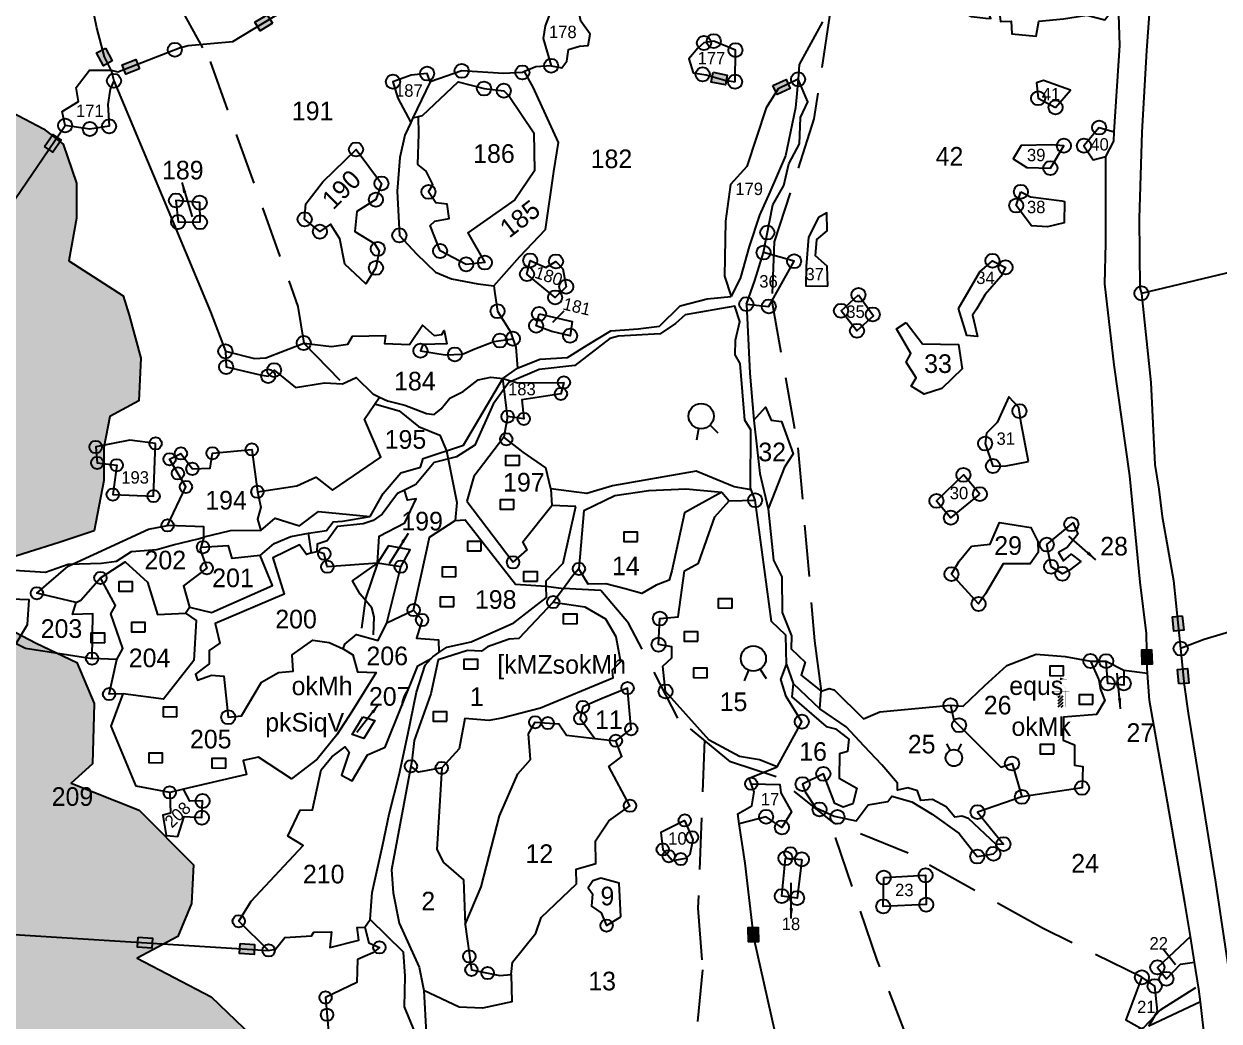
# Model space of a CAD drawing. Header units: metres. Extents: x 29 to 321478, y 17 to 1882049.
# Drawn here: x 172.9 to 288.4, y 229.6 to 325.9 of the extents above; entities that cross this region are included whole.
import ezdxf

# ---------------------------------------------------------------- set-up
doc = ezdxf.new("R2010")
doc.units = ezdxf.units.M
doc.header["$MEASUREMENT"] = 0
doc.linetypes.add('DASHED', pattern=[0.75, 0.5, -0.25])
for name, color, linetype in [('LINE_FOOTPATH', 1, 'DASHED'), ('LINE_WATER', 4, 'Continuous'), ('OFF', 1, 'Continuous'), ('OTHERS', 1, 'Continuous'), ('POLY_HATCH', 12, 'Continuous'), ('POLY_PARCEL', 6, 'Continuous'), ('POLY_ROAD', 30, 'Continuous'), ('POLY_WATER', 4, 'Continuous'), ('SYM_ARROW', 1, 'Continuous'), ('SYM_STONE', 1, 'Continuous'), ('SYM_WELL', 1, 'Continuous'), ('SYM_WORSHIP', 1, 'Continuous'), ('TEXT_MAPIN', 7, 'Continuous'), ('TEXT_PARCEL', 7, 'Continuous')]:
    doc.layers.add(name, color=color, linetype=linetype)
doc.styles.get("Standard").update_dxf_attribs({"font": 'arial.ttf'})
doc.styles.add('TEXT_MAP', font='KRDEV050.TTF')
doc.dimstyles.get("Standard").update_dxf_attribs({"dimtxt": 0.18, "dimasz": 0.18, "dimexe": 0.18, "dimexo": 0.0625, "dimgap": 0.09, "dimtad": 0, "dimtih": 1, "dimtoh": 1, "dimdec": 4, "dimzin": 0, "dimdsep": 46, "dimtxsty": 'Standard', "dimcen": 0.09, "dimadec": 0, "dimazin": 0, "dimtfac": 1, "dimtdec": 4, "dimtofl": 0, "dimtmove": 0, "dimatfit": 3, "dimfxl": 0, "dimtolj": 1, "dimtzin": 0, "dimarcsym": 0})

# ---------------------------------------------------------------- blocks, each defined once
blk = doc.blocks.new('MOTWELL')
for points in [[(-1.54, 2.96), (-0.8, 1.55)], [(1.54, 2.96), (0.8, 1.55)]]:
    blk.add_lwpolyline(points)
blk.add_circle((0, 0), 1.74)
blk = doc.blocks.new('OTHERS')
at = {"layer": 'OTHERS'}
blk.add_lwpolyline([(0.68, -0.43), (0.68, 0.49), (-0.65, 0.49), (-0.65, -0.41), (0.68, -0.43)], dxfattribs=at)
blk = doc.blocks.new('STONE')
blk.add_circle((0, 0), 0.851)
blk = doc.blocks.new('STONESQUAREFILLED')
blk.add_hatch(color=256).paths.add_polyline_path([(0.7, -0.48), (0.7, 0.48), (-0.7, 0.48), (-0.7, -0.48)])
blk.add_lwpolyline([(-0.7, 0.48), (0.7, 0.48), (0.7, -0.48), (-0.7, -0.48)], close=True)
blk = doc.blocks.new('TEMPLE')
at = {"linetype": 'Continuous'}
blk.add_hatch(color=256, dxfattribs=at).paths.add_polyline_path([(0.28, 5.69), (0.6, 5.75), (0.95, 5.71), (1.39, 5.73), (0.49, 5.85), (0.21, 6.01), (-0.14, 6.06), (-0.15, 5.55), (-0.09, 5.55)])
h = blk.add_hatch(dxfattribs=at)
h.set_pattern_fill('ANSI31', color=256, scale=3.6, style=0)
h.set_pattern_definition([(45, (-94.63405, -100.65248), (-0.318198, 0.318198), [])])
h.paths.add_polyline_path([(-0.51, 2.32), (-0.51, 0), (0.49, 0), (0.49, 2.32)])
at = {"linetype": 'Continuous', "const_width": 0.018}
for points in [[(-1.16, 3.28), (-1.16, 3.69), (-0.97, 4.22), (-0.63, 4.55), (-0.33, 4.73), (-0.16, 4.99), (0.05, 4.8), (0.46, 4.5), (0.69, 4.36), (0.88, 4.09), (1.02, 3.76), (1.06, 3.28)], [(-0.16, 4.99), (-0.14, 6.06), (0.21, 6.01), (0.49, 5.85), (1.39, 5.73), (0.95, 5.71), (0.6, 5.75), (0.28, 5.69), (-0.09, 5.55), (-0.15, 5.55)], [(-1.78, 3.28), (1.75, 3.28)], [(-1.16, 0), (-1.16, 3.28)], [(1.06, 0), (1.06, 3.28)], [(-1.78, 0), (1.78, 0)], [(-0.51, 0), (-0.51, 2.32), (0.49, 2.32), (0.49, 0)]]:
    blk.add_lwpolyline(points, dxfattribs=at)
blk = doc.blocks.new('TEXTARROW')
blk.add_leader([(0.04, -0.01), (8.68, -0.01)], dimstyle='Standard', override={"dimtxt": 2.5, "dimasz": 2.5, "dimexe": 1.25, "dimexo": 0.625, "dimgap": 0.625, "dimtad": 1, "dimtih": 0, "dimtoh": 0, "dimzin": 8, "dimcen": 2.5, "dimtofl": 1})
blk = doc.blocks.new('2341')
at = {"layer": 'POLY_HATCH'}
h = blk.add_hatch(dxfattribs=at)
h.set_pattern_fill('ZIGZAG', color=256, scale=0.5, style=0)
h.set_pattern_definition([(0, (0, 0), (1.5875, 1.5875), [1.5875, -1.5875]), (90, (1.5875, 0), (-1.5875, 1.5875), [1.5875, -1.5875])])
h.paths.add_polyline_path([(179.56, 254.42), (179.74, 260.24), (178.05, 264.18), (174.11, 266.06), (166.59, 270), (167.53, 273.01), (176.34, 275.77), (179.72, 276.9), (180.66, 281.78), (180.66, 284.97), (181.23, 287.97), (184.05, 289.47), (184.23, 293.6), (183.11, 297.73), (182.54, 299.61), (177.28, 302.99), (178.03, 307.12), (178.03, 310.5), (176.72, 314.25), (174.84, 315.75), (170.52, 318), (168.64, 319.51), (165.44, 321.01), (166.38, 326.83), (165.44, 330.39), (156.24, 332.83), (149.67, 329.93), (145.37, 326.49), (136.2, 319.05), (133.05, 314.76), (125.49, 310.88), (116.04, 309.45), (104.29, 301.44), (89.11, 299.15), (78.89, 294.62), (72.23, 291.89), (61.03, 297.43), (53.02, 297.11), (45.28, 294.86), (38.11, 293.43), (37.26, 286.27), (40.41, 278.26), (40.41, 275.11), (44.99, 267.67), (52.72, 268.24), (59.31, 266.52), (58.74, 259.08), (63.32, 253.64), (63.09, 246.6), (67.96, 241.45), (74.26, 234.58), (77.12, 220.27), (84.86, 210.25), (92.31, 203.1), (93.45, 198.52), (97.18, 193.37), (96.32, 184.78), (98.32, 179.91), (97.52, 171.74), (105.26, 163.73), (107.84, 155.71), (108.69, 147.13), (108.69, 144.27), (105.83, 134.54), (105.26, 127.67), (100.96, 119.08), (98.82, 116.41), (194.57, 187.46), (192.35, 189.54), (188.03, 192.73), (183.89, 197.61), (185.02, 199.67), (189.53, 204.18), (189.72, 210.56), (194.02, 215), (194.77, 215.38), (195.34, 216.88), (195.34, 221.39), (194.96, 228.14), (191.02, 231.9), (183.88, 235.65), (187.82, 237.72), (189.14, 240.91), (189.33, 244.66), (184.07, 249.92), (177.49, 252.55)])
h.paths.add_polyline_path([(143.51, 242.32), (146.85, 244.7), (150.2, 246.29), (155.61, 251.22), (158.79, 250.75), (160.22, 249.79), (161.65, 248.68), (162.92, 246.13), (162.76, 241.84), (162.92, 239.77), (164.99, 236.75), (165.95, 233.73), (165.79, 230.39), (164.83, 227.05), (166.42, 224.19), (163.88, 221.65), (161.33, 219.58), (157.99, 216.88), (154.49, 215.76), (151.79, 217.51), (150.67, 221.17), (149.24, 223.56), (146.38, 222.12), (143.83, 221.17), (140.97, 221.81), (139.22, 221.17), (135.56, 218.31), (133.65, 220.22), (133.97, 222.92), (134.29, 225.62), (137.15, 225.78), (138.26, 228.64), (140.49, 230.23), (141.6, 233.57), (141.44, 238.66)], flags=16)
h.paths.add_polyline_path([(150.42, 254.33), (150.64, 256.38), (150.64, 258.65), (151.44, 262.51), (151.55, 264.55), (149.73, 266.14), (147.8, 268.3), (146.1, 270.23), (145.53, 272.62), (145.64, 275.12), (144.85, 276.82), (143.48, 279.43), (143.03, 282.5), (142.91, 286.02), (141.55, 287.95), (140.64, 290.45), (140.53, 294.31), (143.37, 291.92), (145.98, 290.45), (147.69, 292.38), (150.07, 294.31), (149.17, 291.47), (149.05, 288.74), (151.44, 285.79), (152.8, 283.18), (153.71, 279.66), (152.69, 276.93), (155.07, 274.32), (155.53, 270.69), (156.55, 267.05), (157.12, 263.99), (159.51, 259.78), (159.17, 256.83), (156.1, 256.6), (153.71, 255.58)], flags=16)
h.paths.add_polyline_path([(113.63, 213.04), (114.67, 211.99), (115.93, 209.07), (118.22, 206.57), (119.06, 204.69), (119.47, 200.94), (120.31, 198.23), (123.44, 196.14), (128.03, 194.68), (133.67, 195.31), (130.75, 193.01), (129.08, 190.51), (126.99, 186.96), (126.36, 183.41), (128.66, 180.08), (132.42, 178.2), (136.38, 178.41), (135.76, 174.44), (136.8, 170.9), (136.59, 167.98), (133.67, 164.85), (133.67, 161.3), (132.83, 158.8), (131.79, 155.04), (134.3, 150.04), (130.33, 145.45), (129.08, 148.37), (128.45, 152.54), (127.2, 160.05), (125.74, 164.43), (123.65, 171.73), (121.98, 180.91), (118.85, 187.17), (117.39, 195.51), (115.93, 201.77), (112.8, 207.2), (111.96, 212.2)], flags=16)
h.paths.add_polyline_path([(142.54, 299), (141.95, 299.59), (141.57, 300.56), (142.27, 301.58), (143.95, 302.23), (145.83, 301.8), (146.53, 301.15), (146.7, 300.34), (146.32, 299.21), (145.24, 298.89), (143.84, 298.89)], flags=16)
h.paths.add_polyline_path([(76.65, 285.36), (75.29, 286.07), (74.36, 284.6), (73.86, 283.34), (72.99, 282.9), (70.8, 283.45), (68.78, 283.67), (67.63, 284.93), (66.15, 284.65), (63.86, 284.27), (62.98, 282.9), (62.05, 280.83), (61.34, 278.75), (61.23, 277.06), (60.52, 276.13), (59.32, 275.85), (57.95, 276.84), (58.17, 280.01), (58, 281.98), (57.24, 283.51), (56.47, 285.15), (55.82, 286.13), (56.8, 286.46), (58.17, 286.62), (59.81, 286.89), (61.23, 287.11), (62.6, 286.79), (64.4, 286.18), (65.71, 285.97), (67.25, 285.86), (68.23, 286.73), (69.32, 287.71), (71.4, 287.71), (72.55, 288.81), (73.32, 289.68), (73.48, 290.5), (74.47, 291.54), (75.5, 291.81), (76.11, 289.74), (77.04, 286.68)], flags=16)
h.paths.add_polyline_path([(155.11, 200.84), (156.64, 201.45), (158.09, 202.06), (159.68, 200.92), (160.52, 198.64), (162.05, 196.58), (164.1, 195.21), (166.46, 195.82), (167.76, 197.19), (169.21, 197.04), (170.73, 195.29), (172.79, 194.98), (174.84, 195.29), (176.06, 194.6), (176.52, 192.7), (175.22, 190.87), (175.98, 188.89), (176.59, 187.37), (178.04, 186.08), (179.11, 185.01), (179.94, 184.18), (180.33, 182.58), (176.82, 182.88), (173.78, 182.88), (170.88, 183.49), (168.29, 185.93), (167.38, 188.29), (166.69, 191.1), (166.31, 193), (163.87, 193.23), (160.37, 194.22), (158.09, 195.9), (156.79, 197.8), (155.8, 199.09), (153.67, 198.79)], flags=16)
h.paths.add_polyline_path([(53.32, 279.41), (53.07, 278.82), (52.54, 278.51), (51.89, 278.66), (51.17, 279.1), (51.08, 279.57), (51.14, 280.03), (51.73, 280.31), (52.48, 280.72), (53.26, 280.34), (53.36, 279.97)], flags=16)
at = {"layer": 'LINE_FOOTPATH', "ltscale": 10}
for points in [[(177.32, 345.09), (187.79, 327.93), (190.92, 322.24), (199.41, 298.58), (199.97, 295.05), (205.14, 289.72)], [(238.59, 339.98), (244.92, 333.26), (250.76, 326.61), (249.26, 316.71), (245.43, 304.84), (245.19, 299.09), (247.72, 284.94), (249.33, 266.28), (249.95, 261.42)], [(280.94, 233.79), (271.35, 238.53), (258.38, 245.77), (251.26, 248.66), (245.61, 253.14), (241.2, 254.61), (236.11, 258.81), (231.36, 267.98), (228.66, 271.16), (225.06, 271.35)], [(238.68, 256.69), (238.06, 240.48), (238.5, 234.51), (237.75, 226.66), (236.96, 226.1), (237.48, 221.88), (234.2, 209.6), (232.01, 196.15), (232.08, 181.96), (231.67, 168.99), (231.46, 147.9), (235.56, 143.46), (249.97, 132.13)], [(279.58, 176.99), (273.49, 183.9), (264.44, 203.13), (263.93, 211.05), (261.01, 220.79), (255.37, 235.45), (250.76, 249.05)]]:
    blk.add_lwpolyline(points, dxfattribs=at)
at = {"layer": 'LINE_WATER'}
for points in [[(206.82, 289.17), (209.2, 288.49), (211.05, 287), (213.11, 286.14), (213.76, 284.64), (214.77, 279.66), (214.6, 277.91)], [(162.09, 268.99), (163.85, 270.37), (167.75, 271.95), (171.98, 273.12), (175.02, 272.91), (177.2, 273.68), (180.43, 273.79), (181.88, 273.98), (183.33, 274.93), (185.79, 275.12), (187.37, 275.56), (189.76, 276.13), (190.33, 276.3)], [(206.71, 266.87), (206.79, 268.59), (206.54, 269.49), (205.42, 270.79), (204.68, 272.09), (207.09, 273.8)], [(207.09, 273.8), (205.93, 270.38), (205.54, 267.5)], [(253.44, 209.36), (255.04, 211.07), (256.21, 212.53), (257.6, 213), (259, 213.31), (260.54, 214.07), (261.42, 215.13), (261.98, 216.05), (262.66, 217.8), (265.55, 218.45), (268.22, 219.89), (268.75, 220.89), (270.23, 222.25), (272.24, 222.49), (273.45, 222.82), (274.71, 224), (275.04, 225.17), (276.93, 227.37), (279.3, 228.22), (281.12, 228.93), (282.75, 230.64), (286.15, 232.81)]]:
    blk.add_lwpolyline(points, dxfattribs=at)
at = {"layer": 'OFF'}
for points in [[(223.85, 280.98), (223.93, 279.36)], [(240.37, 280.65), (241.08, 279.8)], [(200.71, 274.79), (201.23, 274.91)]]:
    blk.add_lwpolyline(points, dxfattribs=at)
at = {"layer": 'POLY_HATCH'}
for points in [[(170.52, 318), (174.84, 315.75), (176.72, 314.25), (178.03, 310.5), (178.03, 307.12), (177.28, 302.99), (182.54, 299.61), (183.11, 297.73), (184.23, 293.6), (184.05, 289.47), (181.23, 287.97), (180.66, 284.97), (180.66, 281.78), (179.72, 276.9), (176.34, 275.77), (167.53, 273.01)], [(166.59, 270), (174.11, 266.06), (178.05, 264.18), (179.74, 260.24), (179.56, 254.42), (177.49, 252.55), (184.07, 249.92), (189.33, 244.66), (189.14, 240.91), (187.82, 237.72), (183.88, 235.65), (191.02, 231.9), (194.96, 228.14)]]:
    blk.add_lwpolyline(points, dxfattribs=at)
at = {"layer": 'POLY_PARCEL'}
for points in [[(181.36, 321.41), (180.72, 322.68), (179.98, 325.48), (178.47, 332.82), (177.06, 340.38), (176.5, 344.96)], [(181.36, 321.41), (182.02, 321.23), (187.96, 323.55), (188.79, 323.8), (193.13, 324.16), (197.21, 326.65), (204.83, 330.83), (205.06, 330.89)], [(257.54, 331.1), (258.8, 331.24), (260.4, 330.64), (261.27, 330.16), (262.56, 328.71), (263.62, 327), (264.49, 326.59), (265.82, 326.42), (266.34, 326.4), (265.98, 327.35), (267.15, 327.17), (267.29, 326.11), (268.31, 326.13), (268.37, 324.92), (270.74, 324.7), (270.99, 326.15), (273.37, 326.36), (275.62, 326.73), (277.36, 326.27), (277.36, 326.27), (277.84, 326.9), (278.33, 327.46), (278.69, 327.77)], [(224.18, 328.5), (224.03, 327.62), (223.29, 325.69), (223.1, 324.45), (223.87, 321.83)], [(223.87, 321.83), (224.91, 321.64), (225.38, 322.26), (225.55, 323.39), (226.61, 323.72), (227.44, 323.78), (227.65, 324.88), (226.75, 326.13), (226.5, 327.23), (226.94, 327.6), (227.35, 328.62)], [(250.08, 326.07), (247.85, 321.95), (247.73, 320.52)], [(176.92, 316.06), (176.64, 317.42), (178.2, 318.38), (177.98, 319.74), (179.28, 321.4), (181.36, 321.41)], [(181.36, 321.41), (181.64, 320.38)], [(212.2, 320.27), (211.89, 321.08), (210.35, 320.93), (208.59, 320.29), (209.07, 318.69), (210.32, 316.36)], [(221.29, 321.26), (221.09, 321.18), (219.26, 321.08), (215.23, 321.33), (212.2, 320.27)], [(218.35, 300.59), (220.84, 303.42), (223.33, 306.02), (224.12, 311.63), (224.57, 314.43), (222.12, 319.77), (221.29, 321.26)], [(223.87, 321.83), (222.39, 321.74), (221.29, 321.26)], [(181.64, 320.38), (181.26, 319.57), (181.03, 318.1), (181.17, 315.98), (179.31, 315.72), (176.92, 316.06)], [(181.64, 320.38), (187.28, 306.85), (190.95, 298.07)], [(212.2, 320.27), (210.52, 316.79)], [(247.73, 320.52), (245.79, 319.61), (244.63, 317.76), (242.79, 312.11), (241.19, 310.36), (240.71, 306.83), (240.63, 301.51), (241.28, 299.54)], [(210.52, 316.79), (210.32, 316.36)], [(210.52, 316.79), (211.05, 316.93)], [(144.14, 300.58), (148.95, 300.37), (163.7, 297.32), (168.92, 304.36), (176.92, 316.06)], [(210.32, 316.36), (209.73, 315.14), (209.27, 312.98), (209.01, 309.73), (209.21, 305.45), (210.87, 303.67), (212.7, 301.88), (214.26, 301.24), (216.79, 300.76), (218.35, 300.59)], [(276.81, 315.86), (275.35, 314.11), (276.23, 312.76), (277.47, 313.06)], [(276.81, 315.86), (278.28, 315.46)], [(309.87, 306.74), (280.91, 299.85)], [(242.73, 298.81), (244.9, 298.58), (247.35, 302.95), (244.39, 303.79)], [(218.35, 300.59), (218.42, 299.85), (218.7, 298.12), (219.95, 296.13), (220.18, 295.47)], [(190.95, 298.07), (192.4, 294.25)], [(192.4, 294.25), (195.23, 293.55), (196.3, 293.61), (199.97, 295.05), (202.65, 294.71), (204.24, 294.93), (204.67, 295.71), (207.88, 295.78), (207.78, 295), (210.2, 294.92), (211.46, 296.78), (212.57, 295.79), (213.31, 295.87), (213.53, 296.27), (213.79, 294.97), (211.47, 294.9), (211.25, 294.31), (213.63, 293.92), (215.31, 293.97), (216.5, 294.5), (218.34, 295.2), (220.18, 295.47)], [(220.18, 295.47), (220.46, 294.66), (220.61, 292.61)], [(192.4, 294.25), (192.47, 292.74), (195.77, 291.97), (196.54, 291.85), (197.11, 292.43), (199.18, 290.76), (201.98, 291.2), (203.7, 291.12), (205.03, 291.72), (206.65, 290.13), (207.28, 289.83)], [(207.28, 289.83), (208.05, 289.46), (209.74, 289.05), (211.82, 288.25), (212.56, 288.14), (213.26, 288.71), (214.1, 289.74), (215.36, 290.38), (216.82, 291.48), (218.05, 291.76), (219.22, 291.63)], [(219.34, 290.63), (219.22, 291.63)], [(219.22, 291.63), (220.09, 291.38)], [(220.09, 291.38), (220.66, 291.22), (225.1, 291.25), (224.81, 290.14), (221.04, 289.58), (221.23, 287.72), (219.67, 287.94)], [(195.49, 280.68), (199.29, 281.26), (201.14, 282.08), (202.76, 280.83), (207.41, 284.04), (205.84, 287.71), (207.28, 289.83)], [(219.67, 287.94), (219.34, 290.63)], [(243.44, 287.59), (244.59, 288.85), (245.14, 287.59), (246.13, 287.46), (247.26, 284.36), (246.42, 283.05), (244.85, 279.03)], [(219.67, 287.94), (219.29, 285.96)], [(219.29, 285.96), (216.4, 282.16), (215.74, 279.79)], [(223.85, 280.98), (223.36, 282.99), (221.17, 284.5), (219.29, 285.96)], [(186.81, 277.43), (188.59, 281.16), (187.01, 283.83), (188.11, 284.39), (189.21, 282.9), (190.94, 282.97), (191.16, 284.41), (194.95, 284.78), (195.49, 280.68)], [(195.49, 280.68), (195.81, 279.19), (195.49, 278.04), (195.81, 276.94)], [(207.09, 273.8), (207.25, 276.39), (209.75, 277.68), (210.83, 280), (209.99, 279.88), (209.71, 280.85)], [(240.37, 280.65), (238.15, 279.41), (236.76, 278.65), (235.54, 273.05), (235.26, 272.15), (234.03, 271.66), (232.62, 270.85), (231.01, 271.31), (229.17, 271.79), (227.44, 271.75), (226.56, 273.24)], [(215.74, 279.79), (220.19, 273.87)], [(245.7, 254.13), (244, 254.81), (242.08, 255.11), (239.14, 256.69), (234.93, 261.4), (234.65, 263.84), (235.52, 264.65), (235.54, 265.7), (234.25, 265.92), (234.38, 268.44), (236.14, 268.61), (236.75, 273.05), (238.12, 273.8), (239.7, 278.25), (241.08, 279.8)], [(241.08, 279.8), (243.58, 279.87)], [(195.81, 276.94), (197.22, 278.12), (199.56, 277.4), (201.41, 278.78), (206.38, 278.31)], [(220.19, 273.87), (221.56, 275.07), (221.15, 275.84), (223.93, 279.36)], [(177.98, 269.98), (174.19, 270.88), (177.2, 273.49), (184.98, 277.06), (186.81, 277.43)], [(190.33, 276.3), (190.31, 277.3), (186.81, 277.43)], [(210.59, 269.26), (211.87, 275.07), (212.12, 276.3), (214.6, 277.91), (215.56, 277.98), (220.43, 271.76), (223.39, 271.58)], [(190.33, 276.3), (190.03, 275.31)], [(195.81, 276.94), (192.85, 276.91), (190.33, 276.3)], [(195.76, 274.54), (197.1, 275.69), (198.74, 276.35), (200.43, 276.7)], [(190.03, 275.31), (189.96, 275.11), (190.6, 273.3), (188.37, 271.61), (188.94, 269.54)], [(200.71, 274.79), (200.23, 274.62), (199.55, 275.55), (196.98, 274.3), (198.08, 270.81), (191.41, 267.95), (191.87, 266.07), (190.82, 265.36), (190.84, 264.06), (189.5, 263.06), (189.72, 262.5), (191.06, 262.97), (192.26, 262.89), (192.68, 258.91), (193.97, 259.03), (195.9, 262.28), (197.54, 263.23), (198.94, 263.36), (198.86, 264.94), (200.84, 266.34), (202.43, 266.12), (203.78, 265.51)], [(195.76, 274.54), (193.07, 274.23), (192.69, 275.47), (190.03, 275.31)], [(207.09, 273.8), (202.25, 273.44), (201.96, 274.7), (201.23, 274.91)], [(209.35, 273.45), (210.26, 275.07), (208.17, 275.46), (207.09, 273.8)], [(315.92, 275.34), (313.6, 274.48), (306.47, 272.24), (302.02, 270.74), (293.98, 268.52), (286.97, 266.42), (284.69, 265.54)], [(180.33, 272.36), (182.73, 273.93), (184.88, 271.95), (185.84, 268.84), (188.54, 268.95)], [(188.94, 269.54), (191.06, 269.02), (196.96, 271.64), (195.76, 274.54)], [(209.35, 273.45), (207.09, 273.8)], [(207.99, 268.02), (209.35, 273.45)], [(172.19, 266.04), (173.29, 267.88), (173.46, 270.24), (171.63, 270.32), (171.55, 272.25), (166.88, 271.1), (166.03, 270.39), (164.44, 270.07), (163.83, 269.17), (161.16, 268.9), (159.23, 266.97), (158.57, 266.17), (156.81, 266.6)], [(177.98, 269.98), (178.43, 270.22), (180.33, 272.36)], [(181.9, 264.47), (182.48, 265.54), (181.35, 268.89), (181.8, 269.7), (180.33, 272.36)], [(223.39, 271.58), (225.06, 271.35)], [(179.52, 264.58), (179.6, 268.9), (177.62, 268.83), (177.98, 269.98)], [(188.54, 268.95), (188.94, 269.54)], [(207.99, 268.02), (210.59, 269.26)], [(210.59, 269.26), (211.41, 268.3), (210.86, 266.55), (213, 266.38), (213.03, 265.15)], [(224.08, 270.03), (227.14, 269.57), (229.11, 268.42), (230.11, 266.71), (230.57, 264.25), (229.77, 263.45), (229.82, 262.68), (222.86, 259.8), (219.1, 258.83), (217.86, 258.58), (215.54, 258.8), (214.98, 255.86), (213.3, 254.01)], [(188.54, 268.95), (189.59, 268.24), (189.35, 264.39), (186.43, 260.66), (182.51, 261.17)], [(203.78, 265.51), (203.95, 265.97), (205.07, 266.91), (207.15, 266.33), (207.99, 268.02)], [(172.19, 266.04), (173.09, 265.58), (179.52, 264.58)], [(181.9, 264.47), (179.52, 264.58)], [(182.51, 261.17), (181.17, 261.14), (181.55, 262.88), (181.9, 264.47)], [(203.78, 265.51), (204.71, 264.95), (205.17, 263.3), (206.96, 263.23), (204.66, 259.49), (203.18, 257.2), (201.28, 254.86), (198.8, 252.96), (195.59, 255.06), (194.12, 254.74), (194.44, 253.37), (188.35, 251.95)], [(196.58, 236.39), (193.69, 239.21), (194.88, 241.13), (199.92, 246.52), (198.43, 247.42), (199.63, 249.92), (200.82, 249.95), (201.65, 253.82), (202.7, 255.09), (203.97, 256.06), (204.37, 255.52), (203.61, 253.32), (204.66, 252.77), (206.14, 255.27), (207.84, 256.03), (210.99, 263.88), (212.29, 264.58)], [(262.45, 260.06), (263.68, 259.99), (265.78, 261.97), (267.91, 263.92), (270.74, 265.01), (273.54, 264.77), (275.97, 264.34)], [(245.7, 254.13), (248.09, 258.48), (246.57, 260.91), (246.06, 262.54), (246.62, 264)], [(246.62, 264), (247.27, 262.17)], [(275.97, 264.34), (276.77, 262.51), (276.94, 261.6), (277.36, 260.51), (276.57, 259.16), (273.36, 258.92), (273.34, 256.71), (274.43, 256.25), (274.45, 254.27), (275.25, 254.14), (275.16, 252.08), (269.36, 251.22)], [(275.97, 264.34), (277.5, 264.33)], [(279.2, 263.47), (279.2, 261.99), (277.64, 262.18), (277.5, 264.33)], [(277.5, 264.33), (279.2, 263.47)], [(279.2, 263.47), (281.48, 263.15)], [(247.27, 262.17), (247.11, 260.87), (250.45, 258.01), (251.35, 257.8), (252.62, 256.78), (252.51, 255.6), (251.74, 255.36), (251.7, 253.02), (253.41, 252.06), (253.02, 250.53), (252.09, 250.23), (251.29, 250.59), (250.17, 253.44), (248.17, 252.45), (248.4, 251.71), (249.4, 250.19), (251.21, 249.35), (253.33, 248.9), (254.51, 250.45), (256.39, 250.78), (256.78, 251.3), (258.72, 250.75), (260.69, 249.54), (263.29, 247.67), (265.04, 245.45), (266.6, 245.72), (266.93, 246.05), (266.88, 246.61)], [(247.27, 262.17), (249.83, 259.72)], [(187.02, 251.64), (183.77, 252.24), (181.38, 258.04), (182.51, 261.17)], [(230.13, 256.64), (231.61, 257.75), (231.25, 261.73), (228.79, 260.73), (226.94, 259.9), (226.68, 258.8), (228.08, 256.87)], [(249.83, 259.72), (249.95, 261.42)], [(249.95, 261.42), (250.72, 261.68), (251.22, 261.55), (254.06, 258.75), (255.64, 259.44), (262.45, 260.06)], [(262.45, 260.06), (262.77, 258.64), (267.33, 254.1), (268.4, 254.44), (269.36, 251.22)], [(266.88, 246.61), (264.2, 249.14), (263.55, 249.34), (262.87, 249.25), (262.03, 250.27), (260.72, 250.95), (259.59, 250.86), (259.27, 251.81), (258.32, 252.08), (257.34, 251.88), (257.32, 252.53), (255.82, 254.32), (254.1, 256.12), (252.37, 257.99), (249.83, 259.72)], [(215.56, 238.88), (217.1, 242.54), (218.88, 249.38), (220.65, 253.45), (221.89, 254.83), (221.67, 257.32), (222.33, 258.43), (224.63, 258.27), (225.36, 257.17), (228.08, 256.87)], [(220.01, 234.07), (220.13, 235.26), (222.4, 238.06), (222.9, 239.58), (226.33, 242.82), (226.3, 244.22), (228.18, 244.79), (228.15, 246.96), (229.43, 248.9), (231.49, 250.36), (229.43, 254.14), (230.71, 255.12), (230.13, 256.64)], [(228.08, 256.87), (230.13, 256.64)], [(213.3, 254.01), (211.07, 253.59), (210.33, 254.18)], [(243.2, 252.48), (242.99, 253.02), (245.7, 254.13)], [(213.3, 254.01), (212.84, 246.12), (213.48, 244.87), (215.4, 243.22), (215.56, 238.88)], [(187.02, 251.64), (187.09, 249.64), (186.37, 249.45), (186.68, 247.5), (187.81, 247.38), (188.42, 249.33), (190.13, 249.21), (190.2, 250.82), (188.97, 250.8), (188.35, 251.95)], [(188.35, 251.95), (187.02, 251.64)], [(242.05, 248.61), (241.9, 249.58), (243.26, 250.35), (243.5, 251.71), (243.2, 252.48)], [(243.2, 252.48), (245.98, 252.42), (246.07, 251.6), (247.09, 249.76), (246.17, 248.27), (244.64, 249.29), (242.05, 248.61)], [(269.36, 251.22), (265.07, 249.75), (267.57, 246.66), (266.88, 246.61)], [(247.42, 221.67), (246.17, 225.59), (243.44, 237.64), (242.62, 244.81), (242.05, 248.61)], [(205.87, 238.63), (206.39, 239.36)], [(163.79, 238.43), (196.58, 236.39)], [(205.87, 238.63), (206.25, 237.13), (207.28, 236.68), (206.63, 236.16), (205.17, 235.51), (205.11, 233.3), (202.08, 231.84), (202.42, 227.83), (201.5, 225.71), (200.67, 223.04), (199.3, 222.75), (199.06, 220.72), (199.89, 220.24), (195.02, 214.54), (195, 211.83), (196.37, 211.27), (196.88, 208.38), (197.58, 207.91), (197.39, 204.96)], [(196.58, 236.39), (197.24, 236.5), (198.14, 237.62), (200.71, 237.78), (200.96, 238.16), (202.64, 238.18), (202.49, 236.68), (205.29, 237.37), (205.13, 238.6), (205.87, 238.63)], [(215.56, 238.88), (216.17, 234.51), (218.93, 233.95), (220.01, 234.07)], [(285.63, 237.73), (282.44, 234.75), (283.31, 233.65), (284.66, 235.06), (286.02, 235.26)], [(220.01, 234.07), (220.06, 231.41), (217.25, 230.82), (214.99, 230.9), (211.58, 232.52)], [(281.6, 229.06), (282.46, 230.51), (282.18, 232.94), (280.94, 233.79), (279.39, 229.68), (281.01, 228.78)], [(286.6, 231.43), (281.6, 229.06)]]:
    blk.add_lwpolyline(points, dxfattribs=at)
for points in [[(241.64, 320.29), (241.68, 323.34), (239.58, 324.21), (238.64, 324.03), (238.03, 323.54), (237.18, 322.49), (237.59, 321.16), (238.84, 320.94), (240.65, 320.45)], [(211.05, 316.93), (211.43, 317.03), (214.9, 320.27), (217.39, 319.63), (219.3, 319.42), (219.82, 318.9), (222.19, 315.34), (222.27, 311.67), (220.36, 308.88), (215.83, 305.7), (217.47, 302.82), (215.67, 302.65), (213.14, 303.94), (212.2, 306.39), (212.64, 306.83), (214.01, 307.08), (213.84, 308.45), (212.74, 308.59), (212.02, 309.65), (212.43, 310.36), (211.79, 311.65), (211, 312.29), (211.1, 315.24)], [(272.6, 317.81), (274.06, 319.46), (271.43, 320.4), (270.75, 320.17), (270.92, 318.69)], [(272.1, 311.95), (273.41, 314.11), (272.21, 314.18), (269.27, 314.13), (268.52, 312.83), (269.82, 312.01)], [(200.06, 307), (200.18, 308.51), (201.82, 310.61), (205.02, 313.75), (207.48, 310.46), (206.94, 308.9), (205.1, 307.77), (204.9, 305.81), (206.8, 304.65), (207.25, 303.93), (206.95, 302.31), (205.96, 300.76), (203.95, 302.68), (203.47, 305.1), (202.56, 306.54), (201.53, 305.81)], [(269.25, 309.66), (270.17, 309.18), (273.2, 308.78), (273.47, 308.73), (273.45, 306.67), (271.83, 306.28), (270.27, 306.37), (268.8, 308.33)], [(189.95, 306.72), (189.92, 308.61), (187.63, 308.82), (187.83, 306.74)], [(250.6, 300.54), (250.53, 302.47), (249.42, 303.47), (249.53, 305.04), (250.55, 305.88), (250.5, 307.61), (249.71, 307.16), (248.72, 305.26), (248.51, 302.45), (248.47, 300.59)], [(221.54, 301.71), (221.85, 303.03), (223.36, 302.35), (224.34, 302.93), (225, 302.23), (225.33, 300.49), (224.26, 299.45)], [(263.22, 298.4), (265.3, 301.94), (266.51, 303), (267.77, 302.36), (267.31, 301.47), (265.79, 299.73), (264.97, 298.33), (264.59, 297.73), (265.05, 295.67), (264.04, 295.79)], [(253.56, 299.7), (255.02, 297.69), (253.42, 296.23), (251.88, 298.17)], [(222.7, 297.86), (225.91, 297.12), (225.7, 295.76), (223.95, 296.18), (222.42, 296.72)], [(258.18, 297.02), (259.75, 294.97), (263.22, 294.9), (263.57, 292.55), (261.61, 290.67), (259.92, 290.1), (258.64, 290.87), (259.13, 291.69), (258.16, 293.2), (258.62, 294.03), (257.23, 296.43)], [(269.99, 283.6), (269.28, 287.3), (269.06, 288.82), (268.08, 289.84), (266.95, 287.37), (265.93, 286.36), (265.8, 285.34), (266.56, 283.17), (267.84, 283.19)], [(185.66, 285.35), (183.16, 285.68), (179.87, 285.01), (180.02, 283.47), (181.9, 283.25), (181.52, 280.41), (185.46, 280.27)], [(265.29, 280.46), (263.7, 282.31), (261.1, 279.8), (262.49, 278.18)], [(264.48, 275.43), (266.3, 275.61), (267.19, 277.73), (270.21, 277.23), (270.9, 275.87), (270.91, 274.82), (270.15, 273.73), (267.54, 273.71), (265.82, 270.84), (265.17, 269.85), (262.55, 272.73), (263.28, 273.97)], [(271.76, 275.59), (274.32, 277.7), (274.77, 276.59), (273.71, 275.31), (272.88, 274.81), (273.38, 274.02), (274.1, 274.67), (275.04, 273.94), (273.95, 273.11), (273.26, 272.76), (272.17, 273.44)], [(205.69, 258.96), (206.85, 258.59), (205.78, 256.86), (204.66, 257.24)], [(236.78, 248.94), (234.46, 247.77), (234.66, 246.14), (235.59, 245.08), (236.93, 245.29), (237.3, 245.68), (237.58, 247.09)], [(248.1, 245.18), (247.63, 241.44), (246.15, 241.63), (246.51, 245.29)], [(256.01, 243.42), (260.04, 243.64), (260.11, 240.81), (255.96, 240.63)], [(230.59, 239.64), (230.44, 242.87), (228.67, 243.37), (227.9, 243.1), (227.46, 242.44), (227.87, 241.86), (227.78, 240.67), (228.72, 240.01), (229.23, 238.78)]]:
    blk.add_lwpolyline(points, close=True, dxfattribs=at)
at = {"layer": 'POLY_ROAD'}
for points in [[(282.2, 335.26), (281.96, 331.28), (281.39, 323.29), (280.94, 315.43), (280.69, 307.07), (280.73, 300.37), (280.91, 299.85)], [(278.28, 315.46), (278.8, 323.8), (278.69, 327.77)], [(277.47, 313.06), (278.22, 314.55), (278.28, 315.46)], [(281.48, 263.15), (281.45, 263.65), (281.39, 267.01), (280.79, 271.96), (279.77, 282.23), (278.27, 292.95), (277.37, 300.77), (277.47, 304.71), (277.47, 313.06)], [(280.91, 299.85), (281.81, 291.24), (282.18, 283.33), (282.59, 280.93), (282.9, 278.3), (284, 272.1), (284.69, 265.54)], [(284.69, 265.54), (285.02, 262.04), (285.4, 259.29), (286.63, 251.79), (288.06, 242.98), (289.4, 233.94)], [(285.63, 237.73), (285.1, 241.01), (283.43, 250.71), (281.67, 260.53), (281.48, 263.15)], [(286.02, 235.26), (285.63, 237.73)], [(286.6, 231.43), (286.44, 232.65), (286.02, 235.26)], [(299.3, 192.23), (299.05, 192.79), (297.44, 195.54), (295.42, 199.48), (292.62, 203.86), (291.38, 206.08), (291.24, 208.14), (290.61, 210.97), (290.18, 213.6), (289.01, 213.21), (288.5, 218.37), (286.91, 228.88), (286.6, 231.43)]]:
    blk.add_lwpolyline(points, dxfattribs=at)
at = {"layer": 'POLY_WATER'}
for points in [[(247.73, 320.52), (247.48, 317.76), (246.52, 313.13), (245, 309.63), (244.01, 307.41), (242.99, 304.36), (242.17, 301.39), (241.28, 299.54)], [(244.39, 303.79), (245.28, 308.4), (246.36, 310.28), (246.83, 312.36), (247.88, 314.29), (247.95, 316.83), (248.66, 318.36), (247.73, 320.52)], [(242.73, 298.81), (243.56, 301.09), (244.39, 303.79)], [(220.61, 292.61), (222.79, 293.48), (225.46, 293.66), (227.35, 294.85), (229.63, 296.24), (232.27, 296.42), (234.35, 296.67), (236.33, 298.65), (238.94, 299.32), (241.28, 299.54)], [(243.2, 280.86), (243.12, 281.06), (243.18, 286.66), (242.57, 287.61), (242.14, 293.07), (241.64, 293.91), (241.67, 295.32), (242.11, 297.14), (241.61, 298.62), (236.83, 297.78), (235.89, 296.94)], [(242.73, 298.81), (243.06, 292.15), (243.44, 287.59)], [(235.89, 296.94), (234.42, 295.93), (230.37, 295.7), (229.53, 295.5), (226.15, 292.87), (222.71, 292.49), (220.09, 291.38)], [(219.22, 291.63), (220.61, 292.61)], [(206.38, 278.31), (207.63, 280.52), (209.34, 282.52), (211.24, 283.05), (211.5, 283.89), (215.4, 285.19), (219.22, 291.63)], [(220.09, 291.38), (219.79, 291.25), (219.34, 290.63)], [(219.34, 290.63), (218.26, 289.14), (216.5, 285.19), (214.73, 284.06), (212.57, 283.51), (210.8, 281.4), (209.71, 280.85)], [(243.44, 287.59), (244.04, 282.44), (244.85, 279.03)], [(243.2, 280.86), (241.56, 281.17), (237.89, 282.69), (229.8, 281.25), (227.32, 280.51), (223.85, 280.98)], [(209.71, 280.85), (209.04, 280.51), (207.56, 278.52), (206.68, 277.91), (205.72, 277.6), (203.23, 277.33), (202.22, 275.95), (201.26, 275.63), (201.23, 274.91)], [(227.04, 278.88), (230.01, 280.31), (233.3, 280.8), (236.87, 280.96), (240.37, 280.65)], [(243.58, 279.87), (243.2, 280.86)], [(246.62, 264), (246.56, 266.82), (245.17, 268.15), (243.58, 279.87)], [(200.43, 276.7), (202.16, 276.93), (202.8, 277.79), (203.73, 277.86), (206.38, 278.31)], [(223.39, 271.58), (223.38, 272.09), (225.03, 273.8), (226.25, 279.27)], [(226.25, 279.27), (223.93, 279.36)], [(227.04, 278.88), (226.56, 273.24)], [(244.85, 279.03), (245.37, 274.07), (246.15, 272.48), (246.18, 269.04), (247.08, 266.76), (247.05, 265.52), (248.41, 264.22), (248.03, 262.98), (249.95, 261.42)], [(200.71, 274.79), (200.43, 276.7)], [(226.56, 273.24), (225.9, 272.49), (225.06, 271.35)], [(213.03, 265.15), (213.79, 265.68), (216.13, 266.19), (220.26, 268.04), (223.42, 270.47), (223.39, 271.58)], [(225.06, 271.35), (224.08, 270.03)], [(224.08, 270.03), (220.75, 266.5), (219.81, 266.44), (217.74, 265.7), (217.16, 265.28), (215.78, 265.34), (212.95, 264.44), (212.25, 261.17), (210.64, 256.65), (210.42, 254.66), (210.33, 254.18)], [(206.39, 239.36), (206.58, 241.99), (207.62, 246.61), (208.21, 249.54), (209.19, 253.34), (210.02, 257.23), (210.85, 261.32), (211.71, 263.93), (212.29, 264.58)], [(212.29, 264.58), (212.43, 264.73), (213.03, 265.15)], [(210.33, 254.18), (210.2, 253.48), (208.46, 244.17), (208.62, 241.96), (209.2, 239.02), (211.12, 234.77), (211.58, 232.52)], [(197.39, 204.96), (200.43, 204.76), (203.99, 208.75), (204.69, 212.71), (205.2, 214.12), (205.18, 215.27), (204.9, 216.98), (205.33, 219.12), (207.06, 220.94), (208.97, 224.86), (210.71, 228.52), (209.7, 230.95), (209.78, 233.91), (209.61, 236.22), (206.39, 239.36)], [(211.58, 232.52), (211.79, 228.38), (210.44, 225.08), (207.47, 219.47), (207.21, 219)]]:
    blk.add_lwpolyline(points, dxfattribs=at)
at = {"layer": 'OTHERS'}
for p in [(220.12, 283.67), (219.59, 279.43), (231.54, 276.3), (216.44, 275.4), (214, 272.9), (221.86, 272.47), (182.76, 271.51), (213.79, 270.02), (240.67, 269.87), (183.98, 267.58), (225.7, 268.37), (180.06, 266.54), (237.36, 266.68), (216.1, 264), (238.28, 263.15), (272.7, 263.35), (275.54, 260.59), (187.04, 259.39), (213.13, 258.95), (185.64, 254.94), (271.76, 255.8), (191.75, 254.42)]:
    blk.add_blockref('OTHERS', p, dxfattribs=at)
at = {"layer": 'SYM_ARROW'}
for p, xscale, yscale, zscale, rotation in [((188.18, 310.56), 0.4, 0.4, 0.4, 286.8649648152463), ((225.1, 298.14), 0.1786944930029711, 0.1786944930029711, 0.1786944930029711, 225.3719330326348), ((210.06, 276.68), 0.4, 0.4, 0.4, 238.2637925007175), ((276.49, 274.11), 0.4, 0.4, 0.4, 138.6517516132124), ((278.88, 259.72), -0.4, 0.4, 0.4, 275.1301282292949), ((207.25, 260.18), 0.4, 0.4, 0.4, 232.0937384192871), ((247.07, 239.44), 0.4, 0.4, 0.4, 90), ((282.96, 236.58), 0.2270997954294344, 0.2270997954294344, 0.2270997954294344, 308.1745304586453)]:
    blk.add_blockref('TEXTARROW', p, dxfattribs=dict(at, xscale=xscale, yscale=yscale, zscale=zscale, rotation=rotation))
at = {"layer": 'SYM_STONE'}
for p, rotation in [((196.1, 325.98), 211.4165513583462), ((180.72, 322.68), 298.4340894961965), ((183.27, 321.72), 201.2681668375448), ((240.11, 320.59), 348.6694436474967), ((246.14, 319.78), 24.934120936757), ((175.73, 314.34), 55.30441454686605), ((284.44, 267.96), 275.9575714300648), ((281.43, 264.73), 272.0126265170882), ((284.94, 262.86), 95.25205583973751), ((243.4, 237.92), 270.7713771386822), ((184.63, 237.13), 356.4392721449742), ((194.5, 236.52), 356.4392721449744)]:
    blk.add_blockref('STONESQUAREFILLED', p, dxfattribs=dict(at, rotation=rotation))
for p, xscale, yscale, zscale in [((238.64, 324.03), 0.8, 0.8, 0.8), ((239.58, 324.21), 0.8, 0.8, 0.8), ((187.51, 323.37), 0.8, 0.8, 0.8), ((241.68, 323.34), 0.8, 0.8, 0.8), ((223.87, 321.83), 0.8, 0.8, 0.8), ((181.64, 320.38), 0.8, 0.8, 0.8), ((211.89, 321.08), 0.8, 0.8, 0.8), ((215.23, 321.33), 0.8, 0.8, 0.8), ((221.09, 321.18), 0.8, 0.8, 0.8), ((238.51, 321), 0.8, 0.8, 0.8), ((247.73, 320.52), 0.8, 0.8, 0.8), ((208.59, 320.29), 0.8, 0.8, 0.8), ((217.39, 319.63), 0.8, 0.8, 0.8), ((219.3, 319.42), 0.8, 0.8, 0.8), ((241.64, 320.29), 0.8, 0.8, 0.8), ((270.92, 318.69), 0.8, 0.8, 0.8), ((272.6, 317.81), 0.8, 0.8, 0.8), ((176.92, 316.06), 0.8, 0.8, 0.8), ((179.31, 315.72), 0.8, 0.8, 0.8), ((181.17, 315.98), 0.8, 0.8, 0.8), ((276.81, 315.86), 0.8, 0.8, 0.8), ((205.02, 313.75), 0.8, 0.8, 0.8), ((273.41, 314.11), 0.8, 0.8, 0.8), ((275.35, 314.11), 0.8, 0.8, 0.8), ((272.1, 311.95), 0.8, 0.8, 0.8), ((207.48, 310.46), 0.8, 0.8, 0.8), ((187.63, 308.82), 0.8, 0.8, 0.8), ((206.94, 308.9), 0.8, 0.8, 0.8), ((212.02, 309.65), 0.8, 0.8, 0.8), ((269.25, 309.66), 0.8, 0.8, 0.8), ((189.92, 308.61), 0.8, 0.8, 0.8), ((268.8, 308.33), 0.8, 0.8, 0.8), ((187.83, 306.74), 0.8, 0.8, 0.8), ((189.95, 306.72), 0.8, 0.8, 0.8), ((200.06, 307), 0.8, 0.8, 0.8), ((201.53, 305.81), 0.8, 0.8, 0.8), ((209.21, 305.45), 0.8, 0.8, 0.8), ((244.76, 305.72), 0.8, 0.8, 0.8), ((207.12, 304.14), 0.8, 0.8, 0.8), ((213.14, 303.94), 0.8, 0.8, 0.8), ((221.85, 303.03), 0.8, 0.8, 0.8), ((244.39, 303.79), 0.8, 0.8, 0.8), ((266.51, 303), 0.8, 0.8, 0.8), ((206.95, 302.31), 0.8, 0.8, 0.8), ((215.67, 302.65), 0.8, 0.8, 0.8), ((217.47, 302.82), 0.8, 0.8, 0.8), ((224.34, 302.93), 0.8, 0.8, 0.8), ((247.35, 302.95), 0.8, 0.8, 0.8), ((267.77, 302.36), 0.8, 0.8, 0.8), ((221.54, 301.71), 0.8, 0.8, 0.8), ((225.33, 300.49), 0.8, 0.8, 0.8), ((253.56, 299.7), 0.8, 0.8, 0.8), ((280.9, 299.85), 0.8, 0.8, 0.8), ((224.26, 299.45), 0.8, 0.8, 0.8), ((242.73, 298.81), 0.8, 0.8, 0.8), ((244.9, 298.58), 0.8, 0.8, 0.8), ((218.7, 298.12), 0.8, 0.8, 0.8), ((222.7, 297.86), 0.8, 0.8, 0.8), ((251.88, 298.17), 0.8, 0.8, 0.8), ((254.94, 297.81), 0.8, 0.8, 0.8), ((222.42, 296.72), 0.8, 0.8, 0.8), ((253.42, 296.23), 0.8, 0.8, 0.8), ((199.97, 295.05), 0.8, 0.8, 0.8), ((218.93, 295.29), 0.8, 0.8, 0.8), ((220.18, 295.47), 0.8, 0.8, 0.8), ((225.7, 295.76), 0.8, 0.8, 0.8), ((192.4, 294.25), 0.8, 0.8, 0.8), ((211.25, 294.31), 0.8, 0.8, 0.8), ((214.57, 293.95), 0.8, 0.8, 0.8), ((192.47, 292.74), 0.8, 0.8, 0.8), ((196.54, 291.85), 0.8, 0.8, 0.8), ((197.11, 292.43), 0.8, 0.8, 0.8), ((225.1, 291.25), 0.7, 0.7, 0.7), ((224.81, 290.14), 0.7, 0.7, 0.7), ((269.11, 288.48), 0.8, 0.8, 0.8), ((219.67, 287.94), 0.7, 0.7, 0.7), ((221.23, 287.72), 0.7, 0.7, 0.7), ((219.54, 285.76), 0.7, 0.7, 0.7), ((179.87, 285.01), 0.7, 0.7, 0.7), ((185.66, 285.35), 0.7, 0.7, 0.7), ((194.95, 284.78), 0.7, 0.7, 0.7), ((265.8, 285.34), 0.8, 0.8, 0.8), ((180.02, 283.47), 0.7, 0.7, 0.7), ((187.01, 283.83), 0.7, 0.7, 0.7), ((188.11, 284.39), 0.7, 0.7, 0.7), ((191.16, 284.41), 0.7, 0.7, 0.7), ((181.9, 283.25), 0.7, 0.7, 0.7), ((187.82, 282.46), 0.7, 0.7, 0.7), ((189.21, 282.9), 0.7, 0.7, 0.7), ((263.7, 282.31), 0.8, 0.8, 0.8), ((266.56, 283.17), 0.8, 0.8, 0.8), ((188.59, 281.16), 0.7, 0.7, 0.7), ((181.52, 280.41), 0.7, 0.7, 0.7), ((185.46, 280.27), 0.7, 0.7, 0.7), ((195.49, 280.68), 0.7, 0.7, 0.7), ((265.29, 280.46), 0.8, 0.8, 0.8), ((243.58, 279.87), 0.8, 0.8, 0.8), ((261.1, 279.8), 0.8, 0.8, 0.8), ((262.49, 278.18), 0.8, 0.8, 0.8), ((186.81, 277.43), 0.7, 0.7, 0.7), ((274.13, 277.55), 0.8, 0.8, 0.8), ((271.76, 275.59), 0.8, 0.8, 0.8), ((190.24, 275.32), 0.7, 0.7, 0.7), ((201.96, 274.7), 0.7, 0.7, 0.7), ((190.6, 273.3), 0.7, 0.7, 0.7), ((202.25, 273.44), 0.7, 0.7, 0.7), ((209.35, 273.45), 0.7, 0.7, 0.7), ((220.19, 273.87), 0.7, 0.7, 0.7), ((226.56, 273.24), 0.7, 0.7, 0.7), ((272.17, 273.44), 0.8, 0.8, 0.8), ((180.33, 272.36), 0.7, 0.7, 0.7), ((262.55, 272.73), 0.8, 0.8, 0.8), ((273.26, 272.76), 0.8, 0.8, 0.8), ((174.19, 270.88), 0.7, 0.7, 0.7), ((224.08, 270.03), 0.7, 0.7, 0.7), ((265.17, 269.85), 0.8, 0.8, 0.8), ((210.59, 269.26), 0.7, 0.7, 0.7), ((234.38, 268.44), 0.8, 0.8, 0.8), ((211.41, 268.3), 0.7, 0.7, 0.7), ((234.25, 265.92), 0.8, 0.8, 0.8), ((284.69, 265.54), 0.8, 0.8, 0.8), ((179.52, 264.58), 0.7, 0.7, 0.7), ((275.97, 264.34), 0.8, 0.8, 0.8), ((277.5, 264.33), 0.8, 0.8, 0.8), ((231.25, 261.73), 0.7, 0.7, 0.7), ((277.64, 262.18), 0.8, 0.8, 0.8), ((279.2, 262.17), 0.8, 0.8, 0.8), ((181.17, 261.14), 0.7, 0.7, 0.7), ((234.93, 261.4), 0.8, 0.8, 0.8), ((226.94, 259.9), 0.7, 0.7, 0.7), ((262.45, 260.06), 0.8, 0.8, 0.8), ((192.68, 258.91), 0.8, 0.8, 0.8), ((222.33, 258.43), 0.7, 0.7, 0.7), ((223.55, 258.34), 0.7, 0.7, 0.7), ((226.68, 258.8), 0.7, 0.7, 0.7), ((248.09, 258.48), 0.8, 0.8, 0.8), ((263.28, 258.14), 0.8, 0.8, 0.8), ((231.61, 257.75), 0.7, 0.7, 0.7), ((230.13, 256.64), 0.7, 0.7, 0.7), ((210.33, 254.18), 0.7, 0.7, 0.7), ((213.3, 254.01), 0.7, 0.7, 0.7), ((250.17, 253.44), 0.8, 0.8, 0.8), ((268.4, 254.44), 0.8, 0.8, 0.8), ((243.2, 252.48), 0.7, 0.7, 0.7), ((248.17, 252.45), 0.8, 0.8, 0.8), ((187.02, 251.64), 0.7, 0.7, 0.7), ((269.36, 251.22), 0.8, 0.8, 0.8), ((275.16, 252.08), 0.8, 0.8, 0.8), ((190.2, 250.82), 0.8, 0.8, 0.8), ((231.49, 250.36), 0.7, 0.7, 0.7), ((249.8, 250), 0.8, 0.8, 0.8), ((190.13, 249.21), 0.8, 0.8, 0.8), ((236.78, 248.94), 0.7, 0.7, 0.7), ((244.64, 249.29), 0.8, 0.8, 0.8), ((251.53, 249.28), 0.8, 0.8, 0.8), ((265.07, 249.75), 0.8, 0.8, 0.8), ((246.17, 248.27), 0.8, 0.8, 0.8), ((237.49, 247.32), 0.7, 0.7, 0.7), ((267.57, 246.66), 0.8, 0.8, 0.8), ((234.66, 246.14), 0.7, 0.7, 0.7), ((235.24, 245.48), 0.7, 0.7, 0.7), ((246.51, 245.29), 0.8, 0.8, 0.8), ((246.99, 245.78), 0.7, 0.7, 0.7), ((265.04, 245.45), 0.8, 0.8, 0.8), ((266.6, 245.72), 0.8, 0.8, 0.8), ((236.4, 245.21), 0.7, 0.7, 0.7), ((248.1, 245.18), 0.8, 0.8, 0.8), ((256.01, 243.42), 0.8, 0.8, 0.8), ((260.04, 243.64), 0.8, 0.8, 0.8), ((246.15, 241.63), 0.8, 0.8, 0.8), ((247.63, 241.44), 0.8, 0.8, 0.8), ((260.11, 240.81), 0.8, 0.8, 0.8), ((255.96, 240.63), 0.8, 0.8, 0.8), ((193.69, 239.21), 0.7, 0.7, 0.7), ((229.23, 238.78), 0.7, 0.7, 0.7), ((196.58, 236.39), 0.7, 0.7, 0.7), ((207.28, 236.68), 0.7, 0.7, 0.7), ((215.97, 235.81), 0.7, 0.7, 0.7), ((216.17, 234.51), 0.7, 0.7, 0.7), ((217.74, 234.2), 0.7, 0.7, 0.7), ((280.94, 233.79), 0.8, 0.8, 0.8), ((282.44, 234.75), 0.8, 0.8, 0.8), ((282.18, 232.94), 0.8, 0.8, 0.8), ((283.31, 233.65), 0.8, 0.8, 0.8), ((202.08, 231.84), 0.7, 0.7, 0.7), ((202.22, 230.18), 0.7, 0.7, 0.7)]:
    blk.add_blockref('STONE', p, dxfattribs=dict(at, xscale=xscale, yscale=yscale, zscale=zscale))
at = {"layer": 'SYM_WELL', "xscale": 0.7, "yscale": 0.7, "zscale": 0.7}
for p, rotation in [((238.37, 287.99), 197.226188423584), ((243.41, 264.58), 185.5773797422318)]:
    blk.add_blockref('MOTWELL', p, dxfattribs=dict(at, rotation=rotation))
at = {"layer": 'SYM_WELL', "xscale": 0.4591262275207092, "yscale": 0.4591262275207092, "zscale": 0.4591262275207092}
blk.add_blockref('MOTWELL', (262.78, 254.98), dxfattribs=at)
at = {"layer": 'SYM_WORSHIP', "xscale": 0.4683958542489507, "yscale": 0.4683958542489507, "zscale": 0.4683958542489507}
blk.add_blockref('TEMPLE', (273.1, 259.89), dxfattribs=at)
at = {"layer": 'TEXT_MAPIN', "style": 'TEXT_MAP'}
for s, p in [('[kMZsokMh', (218.67, 263.11)), ('okMh', (198.8, 261.04)), ('equs', (268.13, 261.06)), ('pkSiqV', (196.25, 257.52)), ('okMk', (268.34, 257.11))]:
    blk.add_text(s, height=1.8, dxfattribs=at).set_placement(p)
at = {"layer": 'TEXT_PARCEL', "style": 'TEXT_MAP'}
for s, height, p in [('178', 1.2, (223.66, 324.5)), ('177', 1.2, (238.02, 321.97)), ('187', 1.2, (208.79, 318.84)), ('41', 1.2, (271.27, 318.49)), ('171', 1.2, (177.97, 316.88)), ('191', 1.8, (198.82, 316.57)), ('186', 1.8, (216.34, 312.45)), ('40', 1.2, (275.96, 313.64)), ('182', 1.8, (227.69, 311.94)), ('42', 1.8, (261.02, 312.18)), ('39', 1.2, (269.84, 312.61)), ('189', 1.8, (186.28, 310.85)), ('179', 1.2, (241.66, 309.34)), ('38', 1.2, (269.84, 307.59)), ('36', 1.2, (243.98, 300.41)), ('37', 1.2, (248.44, 301.11)), ('34', 1.2, (264.94, 300.75)), ('35', 1.2, (252.39, 297.48)), ('33', 1.8, (259.91, 292.16)), ('184', 1.8, (208.7, 290.47)), ('183', 1.2, (219.71, 290)), ('195', 1.8, (207.79, 284.84)), ('31', 1.2, (266.9, 285.22)), ('32', 1.8, (243.89, 283.63)), ('193', 1.2, (182.34, 281.47)), ('197', 1.8, (219.23, 280.71)), ('194', 1.8, (190.46, 278.97)), ('30', 1.2, (262.38, 279.96)), ('199', 1.8, (209.4, 276.95)), ('29', 1.8, (266.68, 274.59)), ('28', 1.8, (276.92, 274.53)), ('202', 1.8, (184.59, 273.19)), ('14', 1.8, (229.75, 272.63)), ('201', 1.8, (191.13, 271.47)), ('198', 1.8, (216.51, 269.38)), ('200', 1.8, (197.22, 267.49)), ('203', 1.8, (174.56, 266.57)), ('206', 1.8, (206.03, 263.93)), ('204', 1.8, (183.07, 263.74)), ('207', 1.8, (206.27, 260.02)), ('1', 1.8, (216.02, 260)), ('15', 1.8, (240.15, 259.5)), ('26', 1.8, (265.67, 259.18)), ('11', 1.8, (228.11, 257.76)), ('205', 1.8, (188.98, 255.9)), ('27', 1.8, (279.46, 256.53)), ('16', 1.8, (247.84, 254.7)), ('25', 1.8, (258.33, 255.41)), ('209', 1.8, (175.62, 250.35)), ('17', 1.2, (244.13, 250.4)), ('10', 1.2, (235.18, 246.6)), ('12', 1.8, (221.39, 244.83)), ('24', 1.8, (274.12, 243.91)), ('210', 1.8, (199.89, 242.86)), ('9', 1.8, (228.64, 240.74)), ('23', 1.2, (257.1, 241.63)), ('2', 1.8, (211.33, 240.25)), ('18', 1.2, (246.15, 238.35)), ('22', 1.2, (281.68, 236.47)), ('13', 1.8, (227.46, 232.53)), ('21', 1.2, (280.48, 230.33))]:
    blk.add_text(s, height=height, dxfattribs=at).set_placement(p)
for s, height, rotation, p in [('190', 1.8, 44.9797, (202.82, 307.83)), ('185', 1.8, 37.8437, (219.82, 305.12)), ('180', 1.2, 341.5758, (222.18, 301.38)), ('181', 1.2, 346.7392, (224.92, 298.3)), ('208', 1.2, 43.6501, (187.23, 248.14))]:
    blk.add_text(s, height=height, rotation=rotation, dxfattribs=at).set_placement(p)

msp = doc.modelspace()

# ---------------------------------------------------------------- block references
msp.add_blockref('2341', (0, 0))

doc.saveas('drawing.dxf')
